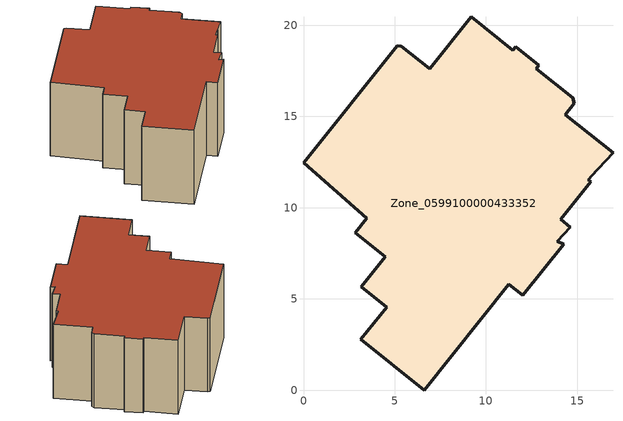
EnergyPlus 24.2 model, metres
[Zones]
Zone_0599100000433352
 floor ground (C_G): 13.9,8.17 14.27,8.01 12.02,5.2 11.26,5.81 6.61,0 3.14,2.78 4.57,4.56 3.17,5.68 4.48,7.31 2.84,8.62 3.47,9.43 0,12.46 5.13,18.88 5.37,18.86 6.92,17.62 9.21,20.46 11.48,18.64 11.63,18.82 12.91,17.81 12.76,17.62 14.75,16.02 14.85,15.72 14.35,15.1 16.96,13.01 16.15,12.12 16.08,12.05 15.6,11.52 15.76,11.41 14.11,9.36 14.63,8.94 z0
 wall outside (C_F): 14.27,8.01 13.9,8.17 14.63,8.94 14.11,9.36 15.76,11.41 15.6,11.52 16.08,12.05 16.15,12.12 16.96,13.01 14.35,15.1 14.85,15.72 14.75,16.02 12.76,17.62 12.91,17.81 11.63,18.82 11.48,18.64 9.21,20.46 6.92,17.62 5.37,18.86 5.13,18.88 0,12.46 3.47,9.43 2.84,8.62 4.48,7.31 3.17,5.68 4.57,4.56 3.14,2.78 6.61,0 11.26,5.81 12.02,5.2 14.27,8.01 z0:7.42
 roof outside (C_R): 13.9,8.17 14.63,8.94 14.11,9.36 15.76,11.41 15.6,11.52 16.08,12.05 16.15,12.12 16.96,13.01 14.35,15.1 14.85,15.72 14.75,16.02 12.76,17.62 12.91,17.81 11.63,18.82 11.48,18.64 9.21,20.46 6.92,17.62 5.37,18.86 5.13,18.88 0,12.46 3.47,9.43 2.84,8.62 4.48,7.31 3.17,5.68 4.57,4.56 3.14,2.78 6.61,0 11.26,5.81 12.02,5.2 14.27,8.01 z7.42
[BUILDING]
Pand.0599100000433352: North Axis=0; Terrain=City; Loads Convergence Tolerance Value=0.04; Temperature Convergence Tolerance Value=0.4; Solar Distribution=FullExterior; Maximum Number of Warmup Days=25; Minimum Number of Warmup Days=1
[Site:Location]
Rotterdam.The.Hague.AP_ZH_NLD Design_Conditions: Latitude=51.96; Longitude=4.45; Time Zone=1; Elevation=-4.5
[SITE:GROUNDTEMPERATURE:BUILDINGSURFACE]
18, 18, 18, 18, 18, 18, 18, 18, 18, 18, 18, 18
[MATERIAL] Thermal Absorptance=0.9; Solar Absorptance=0.7; Visible Absorptance=0.7
Name | Roughness | Thickness | Conductivity | Density | Specific Heat
G.D.2006-2014 | MediumSmooth | 0.15 | 0.06 | 540 | 1210
F.D.2006-2014 | Rough | 0.3 | 0.12 | 1920 | 840
R.D.2006-2014 | MediumRough | 0.2 | 0.08 | 1500 | 1000
[CONSTRUCTION]
C_G: G.D.2006-2014
C_F: F.D.2006-2014
C_R: R.D.2006-2014
[ZONE]
Zone_0599100000433352: Type=1; Multiplier=1; Ceiling Height=Autocalculate; Volume=Autocalculate; Floor Area=autocalculate; Part of Total Floor Area=Yes
[ZONEINFILTRATION:DESIGNFLOWRATE]
Infil_Zone_0599100000433352: Zone or ZoneList or Space or SpaceList=Zone_0599100000433352; Schedule=AlwaysOn; Design Flow Rate Calculation Method=Flow/Area; Flow Rate per Floor Area=0.0021; Constant Term Coefficient=1; Temperature Term Coefficient=0; Velocity Term Coefficient=0; Velocity Squared Term Coefficient=0
[HVACTEMPLATE:ZONE:IDEALLOADSAIRSYSTEM]
Zone_0599100000433352: Maximum Heating Supply Air Temperature=50; Minimum Cooling Supply Air Temperature=13; Maximum Heating Supply Air Humidity Ratio=0.0156; Minimum Cooling Supply Air Humidity Ratio=0.0077; Heating Limit=NoLimit; Cooling Limit=NoLimit; Dehumidification Control Type=ConstantSensibleHeatRatio; Cooling Sensible Heat Ratio=0.7; Dehumidification Setpoint=60; Humidification Control Type=None; Humidification Setpoint=30; Outdoor Air Method=None; Outdoor Air Flow Rate per Person=0.00944; Outdoor Air Flow Rate per Zone Floor Area=0; Outdoor Air Flow Rate per Zone=0; Demand Controlled Ventilation Type=None; Outdoor Air Economizer Type=NoEconomizer; Heat Recovery Type=None; Sensible Heat Recovery Effectiveness=0.7; Latent Heat Recovery Effectiveness=0.65
[ZONECONTROL:THERMOSTAT]
ThermostatControl_Zone_0599100000433352: Zone or ZoneList=Zone_0599100000433352; Control Type Schedule=DualSetpointControlType; Control 1=Thermostat_Zone_0599100000433352; Temperature Difference Between Cutout And Setpoint=0
[THERMOSTATSETPOINT:DUALSETPOINT]
Thermostat_Zone_0599100000433352: Heating Setpoint Temperature Schedule=HeatingSetpoint_Zone_0599100000433352; Cooling Setpoint Temperature Schedule=CoolingSetpoint_Zone_0599100000433352
[SCHEDULE:COMPACT]
HeatingSetpoint_Zone_0599100000433352: Through: 12/31, For: AllDays, Until: 24:00, 21
CoolingSetpoint_Zone_0599100000433352: Through: 12/31, For: AllDays, Until: 24:00, 24
DualSetpointControlType: Through: 12/31, For: AllDays, Until: 24:00, 4
AlwaysOn: Through: 12/31, For: AllDays, Until: 24:00, 1
